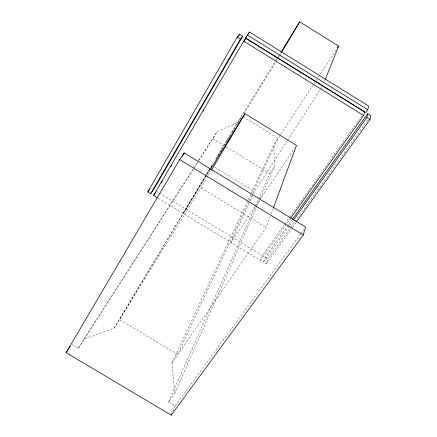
<?xml version="1.0" encoding="UTF-8"?>
<svg xmlns="http://www.w3.org/2000/svg" width="437" height="437" viewBox="0 0 437 437"><rect width="100%" height="100%" fill="white"/><g stroke="black" fill="none" stroke-linecap="round" stroke-linejoin="round"><path stroke-width="0.33" stroke-dasharray="2.19 1.64" d="M172.817 411.441L175.21 405.875L168.496 401.882L174.696 393.267L171.921 362.803L266.106 227.513L270.82 214.78M271.055 214.146L273.18 208.416M288.169 225.186L265.215 257.36L263.413 262.134L266.259 263.861L268.034 259.07L294.636 221.974M158.221 198.267L260.567 260.403L262.391 255.645L284.487 224.531M324.527 81.331L325.03 80.075M174.696 393.267L257.038 206.198M257.311 205.576L260.332 198.715M260.605 198.092L274.332 166.912L273.906 144.68L280.336 134.886M168.496 401.882L255.159 206.696M255.432 206.067L269.831 173.642L274.332 166.912M249.134 203.221L231.02 242.464L255.011 206.914M250.275 200.747L253.132 194.558M253.422 193.935L254.563 191.461L287.005 141.173M248.768 201.468L177.755 354.429L119.465 319.54L209.738 169.163M249.057 200.851L252.22 194.039M252.504 193.416L278.096 138.3L242.278 116.269M171.921 362.803L247.905 200.293M248.194 199.676L251.084 193.498M251.373 192.875L273.906 144.68M72.231 344.569L78.458 348.273L83.909 339.15L114.084 328.225L201.036 187.861L211.404 170.332M278.506 57.498L279.199 56.329M279.543 55.745L281.281 52.822M114.084 328.225L210.301 168.027M210.65 167.442L213.109 163.351M215.567 159.259L237.69 122.42L275.703 60.754M211.142 166.825L212.546 164.481M216.058 158.631L219.576 152.781M219.926 152.196L241.705 115.914M206.106 175.379L183.256 213.464L205.843 176.903M206.455 174.795L210.301 168.392M210.65 167.808L211.699 166.065M198.884 160.559L217.074 131.799L237.69 122.42M276.064 60.175L276.779 59.011M278.211 56.69L280.718 52.626M217.763 156.195L219.194 153.873M220.98 150.967L222.411 148.646M227.054 141.096L230.627 135.295M232.418 132.389L233.844 130.068M237.417 124.261L242.065 116.717M243.851 113.811L275.654 62.147M276.015 61.562L277.44 59.241M206.198 176.324L210.142 169.938M83.909 339.15L198.261 161.095M198.633 160.521L217.074 131.799M78.458 348.273L194.094 168.021M194.465 167.447L198.513 161.133M287.371 140.599L320.184 89.738M320.556 89.164L322.031 86.881M280.707 134.317L313.58 84.232M313.952 83.664L315.448 81.386M315.82 80.818L317.688 77.972M318.065 77.398L335.993 50.08M255.394 206.351L259.583 200.141M259.96 199.578L294.614 148.225M284.88 223.979L289.218 217.866M289.616 217.309L362.202 115.078M260.567 260.403L290.184 218.768M288.567 224.634L291.73 220.199M263.413 262.134L289.168 226.109M289.567 225.558L293.134 220.57M295.035 221.417L368.096 119.536M266.259 263.861L292.102 227.901M292.5 227.349L296.078 222.367M175.21 405.875L300.454 234.243M300.858 233.697L303.666 229.846M201.036 187.861L266.106 227.513M151.311 188.161L152.458 188.855M156.457 191.286L158.762 192.69M159.336 193.039L262.391 255.645M265.215 257.36L268.034 259.07M214.96 167.262L254.563 191.461M212.879 138.748L223.919 145.51M226.246 146.936L269.831 173.642"/><path stroke-width="0.66" d="M296.472 221.816L370.019 119.47L370.876 115.658L367.725 113.702L292.522 219.09M293.527 220.013L366.834 117.493L367.725 113.702M367.763 109.725L368.648 106L249.478 32.065L245.441 38.074L365.698 112.626L367.763 109.725L247.249 34.982M290.583 218.216L363.639 115.515L364.567 111.746M303.207 234.975L305.671 227.093L184.256 152.928L179.656 159.576L66.124 352.654L171.217 415.15L303.207 234.975L179.656 159.576M273.415 207.777L296.515 145.401L244.922 113.653L210.503 169.359M325.281 79.447L338.609 46.098L299.689 21.85L281.073 52.047M171.217 415.15L171.752 413.915M147.793 191.936L237.171 37.14L239.498 34.212L242.704 36.195L153.6 189.554L150.683 193.689L147.793 191.936L149.64 189.363M238.132 36.571L239.498 34.212M150.683 193.689L240.41 39.15L242.704 36.195M157.642 197.912L153.567 195.437L243.644 41.154L245.905 38.183L363.988 111.386M161.269 183.043L162.302 181.279M170.905 166.557L171.594 165.377M203.243 111.2L203.932 110.02M244.185 41.127L245.905 38.183M248.287 34.108L249.478 32.065M182.185 156.451L184.256 152.928M211.748 169.747L244.922 113.653M281.63 52.238L299.689 21.85M337.49 47.802L338.609 46.098M66.124 352.654L68.341 349.283M69.079 348.158L70.188 346.475M153.567 195.437L155.37 192.843M245.441 38.074L246.566 36.604M237.171 37.14L240.41 39.15M243.644 41.154L363.639 115.515M366.834 117.493L370.019 119.47"/></g></svg>
